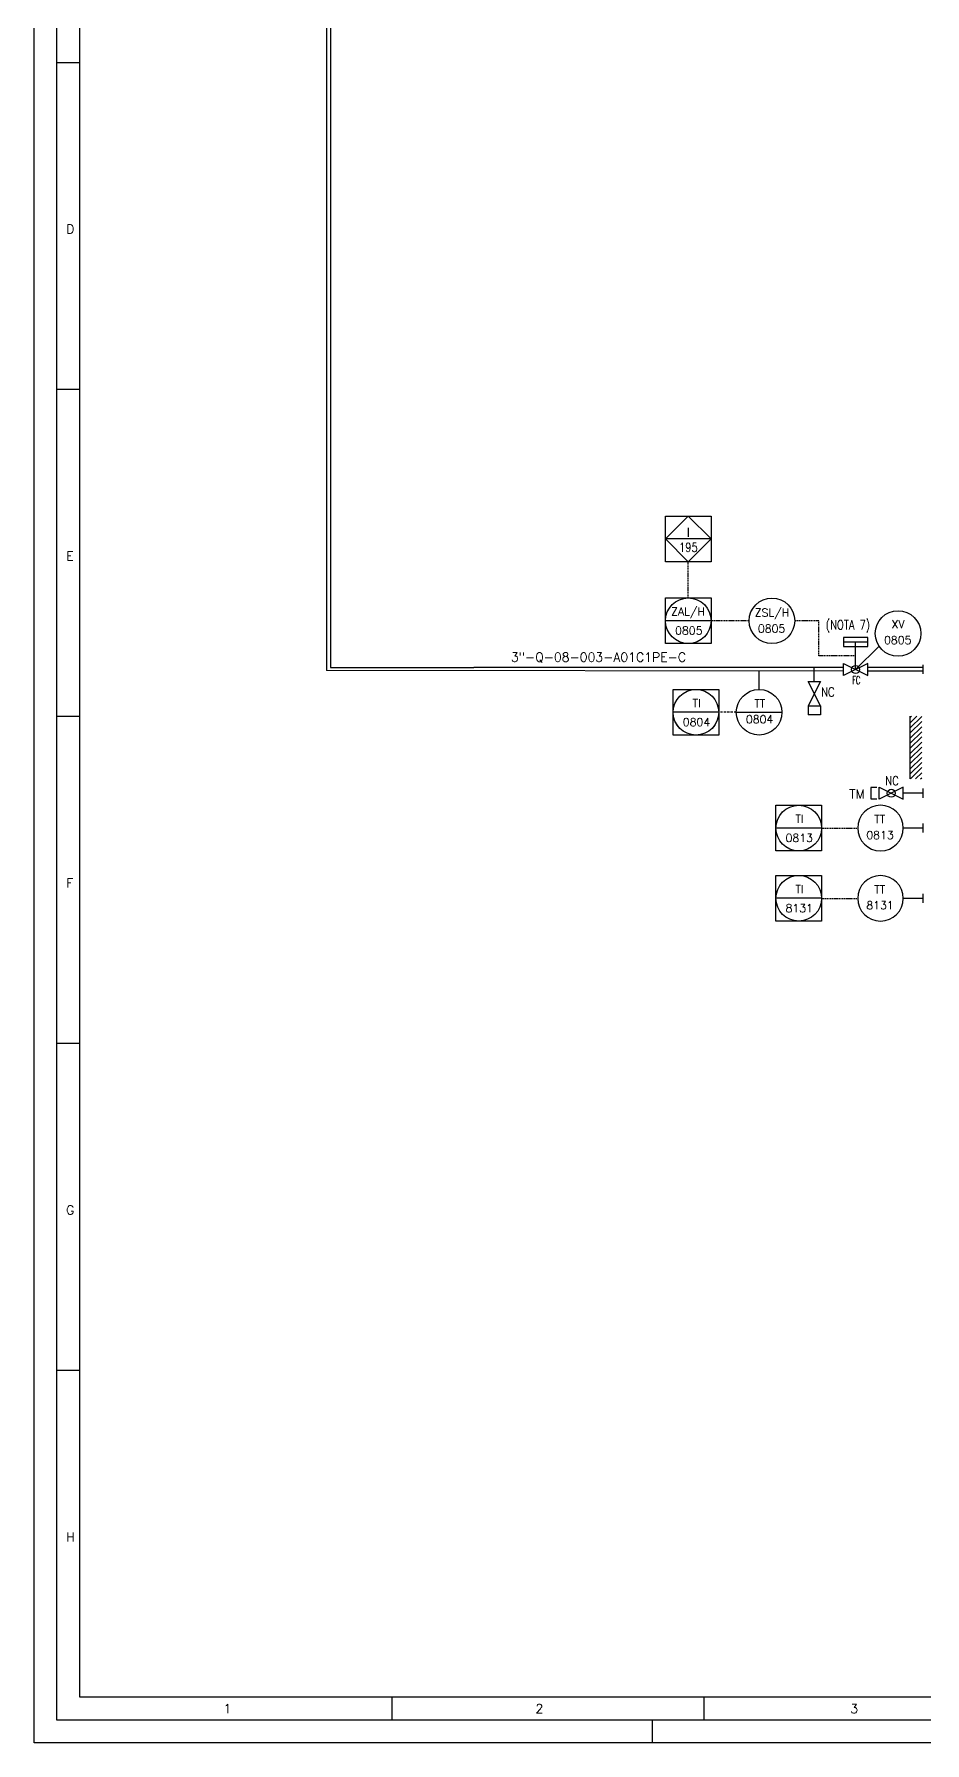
# Model space of a CAD drawing. Header units: millimetres. Extents: x 2166 to 3935, y 3919 to 4513.
# Drawn here: x 3094 to 3289.3, y 3919.2 to 4294.1 of the extents above; entities that cross this region are included whole.
import ezdxf
from ezdxf.enums import TextEntityAlignment as Align

# ---------------------------------------------------------------- set-up
doc = ezdxf.new("R2010")
doc.units = ezdxf.units.MM
doc.linetypes.add('TRAZOS', pattern=[0.75, 0.5, -0.25])
doc.layers.add('-FNX_TUBERÍA', color=1, linetype='TRAZOS', true_color=0xff0000)
doc.layers.add('TUBERÍA3', color=1, linetype='Continuous', true_color=0xff0000)
for name, color, linetype in [('CAJETIN', 1, 'Continuous'), ('EQUIPOS', 5, 'Continuous'), ('FORMATO', 7, 'Continuous'), ('INSTRUMENTOS', 1, 'Continuous'), ('TEX', 7, 'Continuous'), ('TEXTO-INSTRUMENTACION', 7, 'Continuous'), ('TEXTO-VALVULAS Y ACCESORIOS', 7, 'Continuous'), ('TUBERIA', 5, 'Continuous'), ('VALVULAS Y ACCESORIOS', 1, 'Continuous')]:
    doc.layers.add(name, color=color, linetype=linetype)
doc.styles.add('PY', font='ROMANS.shx')
doc.styles.add('PY1', font='ROMANS.shx', dxfattribs={"width": 0.8})
doc.styles.add('PY3', font='ROMANS.shx', dxfattribs={"width": 0.6})
doc.styles.add('TXT', font='txt')
doc.linetypes.add('SEÑAL_MECANICA2', pattern='A,4.411183,["o",PY,S=4.130212,R=360,X=0,Y=-1.374288],0.588817,-0.374158,["",PY,S=2,R=360,X=0,Y=-0.688262],-2.183682', length=7.55784)

# ---------------------------------------------------------------- blocks, each defined once
blk = doc.blocks.new('VALV GLOB-V')
at = {"layer": 'INSTRUMENTOS', "color": 1, "flags": 128}
blk.add_lwpolyline([(5.7, -1.43), (5.7, 1.43), (0, -1.43), (0, 1.43)], close=True, dxfattribs=at)
at = {"layer": 'INSTRUMENTOS', "color": 1}
blk.add_circle((2.85, 0), 0.95, dxfattribs=at)
at = {"layer": 'INSTRUMENTOS', "color": 7, "linetype": 'SEÑAL_MECANICA2', "style": 'PY'}
blk.add_attdef('REF.', text='', height=2, dxfattribs=at).set_placement((3, -3.37), align=Align.MIDDLE)
blk = doc.blocks.new('SEÑAL CIR')
at = {"color": 1}
blk.add_circle((0, 5.7), 5.7, dxfattribs=at)
at = {"layer": 'INSTRUMENTOS', "linetype": 'Continuous', "style": 'PY', "flags": 4}
for p in [(0.18, 6.94), (0.13, 2.95)]:
    blk.add_attdef('---', text='', height=2, dxfattribs=at).set_placement(p, align=Align.CENTER)
blk = doc.blocks.new('SEÑAL CIRCU MARCO')
at = {"color": 1, "linetype": 'Continuous', "ltscale": 0.5}
blk.add_line((5.7, 5.7), (-5.7, 5.7), dxfattribs=at)
at = {"color": 1, "flags": 128}
blk.add_lwpolyline([(5.7, 0), (-5.7, 0), (-5.7, 11.4), (5.7, 11.4)], close=True, dxfattribs=at)
at = {"color": 1}
blk.add_circle((0, 5.7), 5.7, dxfattribs=at)
at = {"style": 'PY'}
for tag, p in [('XXX', (0.18, 7.98)), ('YYY', (0.13, 3.24))]:
    blk.add_attdef(tag, text='', height=2, dxfattribs=at).set_placement(p, align=Align.MIDDLE)
blk = doc.blocks.new('SECUENCIA PROGRAMADA EN SISTEMA DE CONTROL PLC')
at = {"layer": 'INSTRUMENTOS'}
blk.add_line((-5, 5), (5, 5), dxfattribs=at)
at = {"layer": 'INSTRUMENTOS', "flags": 128}
for points in [[(0, 0), (-5, 5), (0, 10), (5, 5)], [(-5, 0), (5, 0), (5, 10), (-5, 10)]]:
    blk.add_lwpolyline(points, close=True, dxfattribs=at)
at = {"layer": 'TEXTO-INSTRUMENTACION', "linetype": 'Continuous', "style": 'PY1', "width": 0.8}
for tag, p in [('XXX', (0.01, 6.43)), ('YYY', (0.01, 3.17))]:
    blk.add_attdef(tag, text='', height=2, dxfattribs=at).set_placement(p, align=Align.MIDDLE_CENTER)
blk = doc.blocks.new('VALV TIPO COMPUERTA')
at = {"layer": 'VALVULAS Y ACCESORIOS', "flags": 128}
blk.add_lwpolyline([(0, -1.33), (0, 1.33), (5.33, -1.33), (5.33, 1.33)], close=True, dxfattribs=at)
at = {"layer": 'TEXTO-VALVULAS Y ACCESORIOS', "linetype": 'SEÑAL_MECANICA2', "style": 'PY1', "width": 0.8}
blk.add_attdef('REF.', text='', height=2, dxfattribs=at).set_placement((2.94, -3.07), align=Align.MIDDLE)
blk = doc.blocks.new('TAPA ROSCADA S.W.')
at = {"layer": 'VALVULAS Y ACCESORIOS', "ltscale": 0.1}
for p, q in [((-0.75, 1), (0.75, 1)), ((0.75, 1), (0.75, -1)), ((-0.75, -1), (0.75, -1))]:
    blk.add_line(p, q, dxfattribs=at)
blk = doc.blocks.new('MARCO-A1')
at = {"layer": 'FORMATO', "color": 5}
for p, q in [((5, 368.75), (10, 368.75)), ((5, 297), (10, 297)), ((5, 225.25), (10, 225.25)), ((5, 153.5), (10, 153.5)), ((5, 81.75), (10, 81.75)), ((78.42, 10), (78.42, 5)), ((146.83, 10), (146.83, 5))]:
    blk.add_line(p, q, dxfattribs=at)
at = {"layer": 'FORMATO', "color": 1, "linetype": 'Continuous'}
blk.add_line((135.5, 5), (135.5, 0), dxfattribs=at)
at = {"layer": 'FORMATO', "color": 1}
blk.add_lwpolyline([(0, 594), (841, 594), (841, 0), (0, 0)], close=True, dxfattribs=at)
at = {"layer": 'FORMATO', "color": 5}
blk.add_lwpolyline([(5, 589), (836, 589), (836, 5), (5, 5)], close=True, dxfattribs=at)
at = {"layer": 'FORMATO', "color": 8, "linetype": 'Continuous'}
blk.add_lwpolyline([(10, 584), (831, 584), (831, 10), (10, 10)], close=True, dxfattribs=at)
at = {"layer": 'FORMATO', "color": 1, "style": 'PY'}
for s, p in [('D', (7, 331.17)), ('E', (7, 259.42)), ('F', (7, 187.67)), ('G', (7, 115.92)), ('H', (7, 44.17)), ('1', (41.52, 6.5)), ('2', (109.93, 6.5)), ('3', (178.99, 6.5))]:
    blk.add_text(s, height=2, dxfattribs=at).set_placement(p)

msp = doc.modelspace()

# ---------------------------------------------------------------- hatches: boundary and pattern name
at = {"layer": 'EQUIPOS'}
h = msp.add_hatch(dxfattribs=at)
h.set_pattern_fill('ANSI31', color=4, scale=0.25, style=0)
h.set_pattern_definition([(45, (2053.7234, 4934.5511), (-0.561266, 0.561266), [])])
h.paths.add_polyline_path([(3286.13, 4130.7), (3288.63, 4130.7), (3288.63, 4144.45), (3286.13, 4144.45)])

# ---------------------------------------------------------------- linework, layer by layer
at = {"layer": '-FNX_TUBERÍA'}
msp.add_lwpolyline([(3247.98, 4145.32), (3244.13, 4145.33)], dxfattribs=at)
at = {"color": 1}
for p, q in [((3274.14, 4154.71), (3279.31, 4159.8)), ((3252.98, 4150.32), (3252.98, 4154.33)), ((3247.98, 4145.32), (3257.98, 4145.32)), ((3288.98, 4127.57), (3284.6, 4127.57)), ((3288.98, 4119.91), (3284.6, 4119.91)), ((3288.98, 4104.5), (3284.6, 4104.5))]:
    msp.add_line(p, q, dxfattribs=at)
at = {"color": 1, "flags": 128}
msp.add_lwpolyline([(3278.8, 4128.82), (3277.48, 4128.82), (3277.48, 4126.32), (3278.8, 4126.32)], dxfattribs=at)
at = {"layer": 'CAJETIN', "color": 1, "linetype": 'TRAZOS', "ltscale": 0.5}
for p, q in [((3237.45, 4170.41), (3237.45, 4178.33)), ((3250.8, 4165.4), (3242.45, 4165.4)), ((3266.05, 4165.4), (3260.8, 4165.4)), ((3266.05, 4157.74), (3266.05, 4165.4)), ((3274.14, 4157.74), (3266.05, 4157.74)), ((3266.68, 4119.91), (3274.6, 4119.91)), ((3266.68, 4104.5), (3274.6, 4104.5))]:
    msp.add_line(p, q, dxfattribs=at)
at = {"layer": 'EQUIPOS', "color": 4}
msp.add_line((3286.13, 4130.7), (3286.13, 4144.45), dxfattribs=at)
at = {"layer": 'TUBERIA', "color": 4, "linetype": 'Continuous'}
for p, q in [((3271.47, 4154.33), (3158.07, 4154.51)), ((3267.79, 4154.34), (3267.79, 4154.34)), ((3267.79, 4154.34), (3267.79, 4154.34)), ((3267.79, 4154.34), (3267.79, 4154.34)), ((3288.98, 4154.33), (3276.93, 4154.33))]:
    msp.add_line(p, q, dxfattribs=at)
at = {"layer": 'TUBERIA', "color": 5, "linetype": 'Continuous'}
for p, q in [((3271.47, 4155.13), (3190.44, 4155.13)), ((3268.41, 4155.14), (3268.34, 4155.14)), ((3268.59, 4155.14), (3268.59, 4155.14)), ((3288.98, 4155.14), (3276.93, 4155.13))]:
    msp.add_line(p, q, dxfattribs=at)
at = {"layer": 'TUBERIA', "lineweight": 30}
msp.add_line((3265.08, 4152.07), (3265.08, 4155.13), dxfattribs=at)
at = {"layer": 'TUBERIA', "color": 4, "linetype": 'Continuous'}
msp.add_lwpolyline([(3708.57, 4447.67), (3708.57, 4378.05), (3158.07, 4378.05), (3158.07, 4154.51)], dxfattribs=at)
at = {"layer": 'TUBERIA', "color": 5, "linetype": 'Continuous'}
msp.add_lwpolyline([(3709.37, 4448.47), (3709.37, 4377.2), (3159.01, 4377.2), (3159.01, 4155.13), (3190.44, 4155.13)], dxfattribs=at)
at = {"layer": 'TUBERÍA3'}
msp.add_circle((3239.13, 4145.33), 5, dxfattribs=at)
at = {"layer": 'VALVULAS Y ACCESORIOS'}
for p, q in [((3271.47, 4160.76), (3276.81, 4160.76)), ((3274.14, 4154.71), (3274.14, 4160.76))]:
    msp.add_line(p, q, dxfattribs=at)
at = {"layer": 'VALVULAS Y ACCESORIOS', "ltscale": 0.1}
for p, q in [((3288.98, 4153.74), (3288.98, 4155.74)), ((3288.98, 4126.57), (3288.98, 4128.57)), ((3288.98, 4118.91), (3288.98, 4120.91)), ((3288.98, 4103.5), (3288.98, 4105.5))]:
    msp.add_line(p, q, dxfattribs=at)
at = {"layer": 'VALVULAS Y ACCESORIOS', "flags": 128}
for points in [[(3271.47, 4161.76), (3271.47, 4159.76), (3276.81, 4159.76), (3276.81, 4161.76)], [(3271.47, 4153.38), (3271.47, 4156.05), (3276.81, 4153.38), (3276.81, 4156.05)]]:
    msp.add_lwpolyline(points, close=True, dxfattribs=at)

# ---------------------------------------------------------------- block references
msp.add_blockref('MARCO-A1', (3094, 3919.19))
ref = msp.add_blockref('SECUENCIA PROGRAMADA EN SISTEMA DE CONTROL PLC', (3237.45, 4178.33), dxfattribs=dict(xscale=-1.005571670621066, yscale=1.005571670621293, zscale=1.005571670621306))
ref.add_attrib('XXX', 'I', dxfattribs={"layer": 'TEXTO-INSTRUMENTACION', "linetype": 'Continuous', "height": 2.01, "style": 'TXT'}).set_placement((3237.45, 4184.8), align=Align.MIDDLE_CENTER)
ref.add_attrib('YYY', '195', dxfattribs={"layer": 'TEXTO-INSTRUMENTACION', "linetype": 'Continuous', "height": 2.011, "style": 'PY1', "width": 0.8}).set_placement((3237.45, 4181.52), align=Align.MIDDLE_CENTER)
ref = msp.add_blockref('SEÑAL CIRCU MARCO', (3237.45, 4160.41), dxfattribs=dict(xscale=0.8770999999999276, yscale=0.8770999999999276, zscale=0.8770999999999276))
ref.add_attrib('XXX', 'ZAL/H', dxfattribs={"height": 1.754, "style": 'PY'}).set_placement((3237.39, 4167.28), align=Align.MIDDLE)
ref.add_attrib('YYY', '0805', dxfattribs={"height": 1.754, "style": 'PY'}).set_placement((3237.56, 4163.25), align=Align.MIDDLE)
at = {"linetype": 'Continuous'}
ref = msp.add_blockref('SEÑAL CIR', (3255.8, 4160.4), dxfattribs=dict(at, xscale=0.8770999999999276, yscale=0.8770999999999276, zscale=0.8770999999999276))
ref.add_attrib('---', 'ZSL/H', dxfattribs={"layer": 'INSTRUMENTOS', "color": 7, "linetype": 'Continuous', "height": 1.754, "style": 'PY'}).set_placement((3255.8, 4166.31), align=Align.CENTER)
ref.add_attrib('---', '0805', dxfattribs={"layer": 'INSTRUMENTOS', "color": 7, "linetype": 'Continuous', "height": 1.754, "style": 'PY'}).set_placement((3255.72, 4162.81), align=Align.CENTER)
at = {"color": 2, "linetype": 'Continuous'}
ref = msp.add_blockref('SEÑAL CIR', (3283.44, 4157.62), dxfattribs=dict(at, xscale=0.8770999999999276, yscale=0.8770999999999276, zscale=0.8770999999999276))
ref.add_attrib('---', 'XV', dxfattribs={"layer": 'INSTRUMENTOS', "color": 7, "linetype": 'Continuous', "height": 1.754, "style": 'PY'}).set_placement((3283.44, 4163.78), align=Align.CENTER)
ref.add_attrib('---', '0805', dxfattribs={"layer": 'INSTRUMENTOS', "color": 7, "linetype": 'Continuous', "height": 1.754, "style": 'PY'}).set_placement((3283.37, 4160.29), align=Align.CENTER)
at = {"linetype": 'Continuous'}
ref = msp.add_blockref('VALV GLOB-V', (3271.47, 4154.71), dxfattribs=dict(at, xscale=0.9356729824555714, yscale=0.9356729824555714, zscale=0.9356729824555714))
ref.add_attrib('REF.', 'FC', dxfattribs={"layer": 'INSTRUMENTOS', "color": 7, "linetype": 'SEÑAL_MECANICA2', "height": 1.778, "style": 'PY3', "width": 0.6}).set_placement((3274.28, 4152.37), align=Align.MIDDLE)
at = {"linetype": 'Continuous', "rotation": 270}
msp.add_blockref('VALV TIPO COMPUERTA', (3265.08, 4152.07), dxfattribs=at)
for p, xscale, yscale, zscale, values in [((3239.13, 4140.33), 0.8771000000000413, 0.8771000000000413, 0.8771000000000413, {'XXX': 'TI', 'YYY': '0804'}), ((3261.67, 4114.91), 0.8777884135906788, 0.8777884135906788, 0.8777884135906788, {'XXX': 'TI', 'YYY': '0813'}), ((3261.67, 4099.5), 0.8777884135906788, 0.8777884135906788, 0.8777884135906788, {'XXX': 'TI', 'YYY': '8131'})]:
    msp.add_blockref('SEÑAL CIRCU MARCO', p, dxfattribs=dict(xscale=xscale, yscale=yscale, zscale=zscale)).add_auto_attribs(values)
at = {"linetype": 'Continuous'}
ref = msp.add_blockref('SEÑAL CIR', (3252.98, 4140.32), dxfattribs=dict(at, xscale=0.8770999999999276, yscale=0.8770999999999276, zscale=0.8770999999999276))
ref.add_attrib('---', 'TT', dxfattribs={"layer": 'INSTRUMENTOS', "color": 7, "linetype": 'Continuous', "height": 1.754, "style": 'PY'}).set_placement((3253.14, 4146.4), align=Align.CENTER)
ref.add_attrib('---', '0804', dxfattribs={"layer": 'INSTRUMENTOS', "color": 7, "linetype": 'Continuous', "height": 1.754, "style": 'PY'}).set_placement((3253.09, 4142.91), align=Align.CENTER)
at = {"color": 1, "linetype": 'Continuous', "xscale": 1.333333999999923, "yscale": 1.333333999999923, "zscale": 1.333333999999923, "rotation": 270}
msp.add_blockref('TAPA ROSCADA S.W.', (3265.08, 4145.74), dxfattribs=at)
at = {"linetype": 'Continuous', "xscale": 0.9232631578945529, "yscale": 0.9232631578945529, "zscale": 0.9232631578945529}
msp.add_blockref('VALV GLOB-V', (3279.33, 4127.57), dxfattribs=at)
at = {"linetype": 'Continuous'}
ref = msp.add_blockref('SEÑAL CIR', (3279.6, 4114.92), dxfattribs=dict(at, xscale=-0.877100000000155, yscale=0.8770999999999276, zscale=0.8771))
ref.add_attrib('---', 'TT', dxfattribs={"layer": 'INSTRUMENTOS', "color": 7, "linetype": 'Continuous', "height": 1.754, "style": 'PY'}).set_placement((3279.44, 4121), align=Align.CENTER)
ref.add_attrib('---', '0813', dxfattribs={"layer": 'INSTRUMENTOS', "color": 7, "linetype": 'Continuous', "height": 1.754, "style": 'PY'}).set_placement((3279.49, 4117.5), align=Align.CENTER)
ref = msp.add_blockref('SEÑAL CIR', (3279.6, 4099.5), dxfattribs=dict(at, xscale=-0.877100000000155, yscale=0.8770999999999276, zscale=0.8771))
ref.add_attrib('---', 'TT', dxfattribs={"layer": 'INSTRUMENTOS', "color": 7, "linetype": 'Continuous', "height": 1.754, "style": 'PY'}).set_placement((3279.44, 4105.59), align=Align.CENTER)
ref.add_attrib('---', '8131', dxfattribs={"layer": 'INSTRUMENTOS', "color": 7, "linetype": 'Continuous', "height": 1.754, "style": 'PY'}).set_placement((3279.49, 4102.09), align=Align.CENTER)

# ---------------------------------------------------------------- texts
at = {"layer": 'TEX', "color": 7, "char_height": 2, "width": 28.6036, "attachment_point": 5, "style": 'PY1'}
for s, insert in [('(NOTA 7)', (3272.46, 4164.18)), ('NC', (3268.06, 4149.77)), ('NC', (3282.13, 4130.3))]:
    msp.add_mtext(s, dxfattribs=dict(at, insert=insert))
at = {"layer": 'TEXTO-VALVULAS Y ACCESORIOS', "style": 'PY'}
msp.add_text('3"-Q-08-003-A01C1PE-C', height=2, dxfattribs=at).set_placement((3217.75, 4156.42), align=Align.CENTER)
at = {"layer": 'TEXTO-VALVULAS Y ACCESORIOS', "color": 7, "linetype": 'Continuous', "style": 'PY', "flags": 4}
msp.add_attdef('TM', text='---', height=2, dxfattribs=at).set_placement((3274.45, 4126.37), align=Align.CENTER)

doc.saveas('drawing.dxf')
